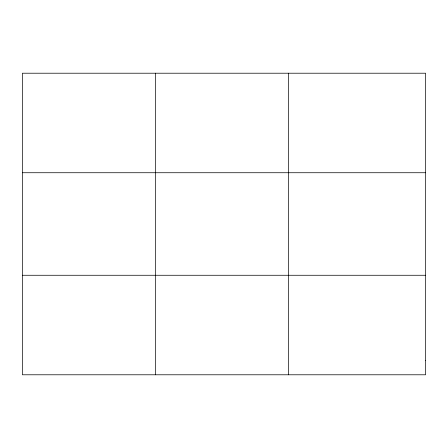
<?xml version="1.0" encoding="UTF-8"?>
<svg xmlns="http://www.w3.org/2000/svg" width="448" height="448" viewBox="0 0 448 448"><rect width="100%" height="100%" fill="white"/><g stroke="black" fill="none" stroke-linecap="round" stroke-linejoin="round"><path stroke-width="0.67" d="M155.456 374.786L155.456 73.214M288.512 374.786L288.512 73.214M22.4 172.732L425.6 172.732M22.4 275.268L425.6 275.268M425.6 360.567L425.6 374.786L22.4 374.786L22.4 73.214L425.6 73.214L425.6 360.567"/></g></svg>
